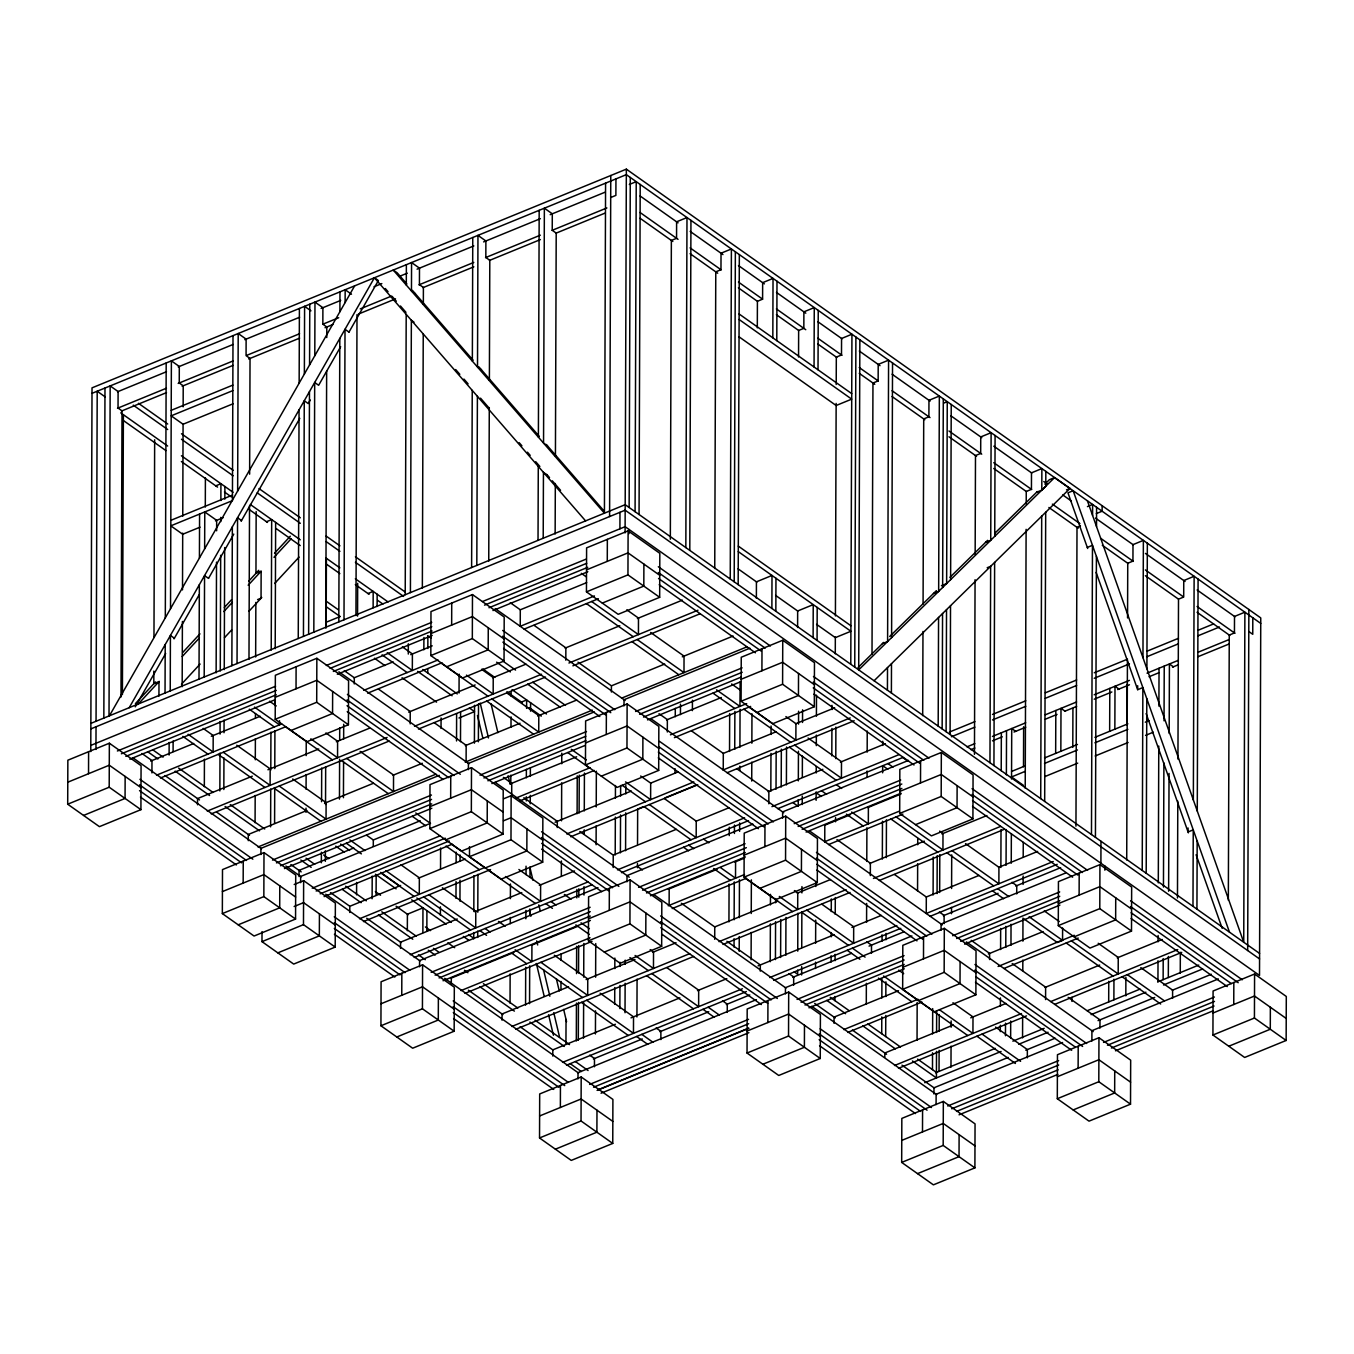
<?xml version="1.0" encoding="UTF-8"?>
<svg xmlns="http://www.w3.org/2000/svg" width="1354" height="1354" viewBox="0 0 1354 1354"><rect width="100%" height="100%" fill="white"/><g stroke="black" fill="none" stroke-linecap="round" stroke-linejoin="round"><path stroke-width="1.5" d="M67.7 804.208L67.852 760.203L109.352 743.211L141.07 765.653L140.918 809.658L99.417 826.651L67.7 804.208L109.2 787.216L140.918 809.658M88.535 773.709L88.602 751.707M90.769 751.588L92.021 387.853L626.343 169.148L1260.76 617.915L1259.508 975.455L625.108 526.689L90.786 745.411M95.965 749.473L96.032 726.776M96.049 721.276L97.2 391.238L105.121 396.84M103.835 718.077L104.986 388.056M109.014 715.961L110.165 385.924L118.103 391.526L118.035 408.028L122.012 410.837L120.997 697.022M109.2 787.216L109.352 743.211M122.402 694.585L123.383 414.713M125.143 776.434L125.059 798.437L83.559 815.43M151.936 772.931L151.97 760.559L141.95 753.467M153.848 671.11L153.814 683.736L158.993 681.621L158.943 696.142M153.967 637.463L154.661 439.779M165.036 693.028L165.205 644.572M165.306 617.83L166.187 362.99M169.098 755.041L169.148 742.415M170.232 690.912L170.418 635.432L174.378 638.242M170.519 608.691L171.383 360.875L179.303 366.477L179.253 382.979L183.213 385.788L183.145 406.826M173.092 751.521L173.126 741.01M182.164 686.698L182.401 621.469M182.502 589.904L182.705 533.087M182.756 516.246L183.078 423.667M197.515 804.767L197.549 798.572L252.284 776.18M199.004 679.082L199.343 584.725M199.427 557.983L199.58 514.063M204.2 676.966L204.556 575.602L208.516 578.395M204.64 548.844L204.776 511.947L216.674 520.359L216.64 530.802M204.336 786.691L204.42 759.188M205.3 507.09L205.402 477.776M216.132 672.836L216.522 562.13M219.856 790.939L219.991 753.061M220.059 734.122L220.093 721.496M220.279 670.992L220.668 555.258M220.787 521.595L220.804 517.38M220.871 500.54L220.922 483.716L215.743 485.832M222.344 913.595L222.496 869.59L263.996 852.597L295.714 875.039L295.561 919.044L254.061 936.037L222.344 913.595L263.844 896.602L295.561 919.044M223.833 789.534L223.952 757.969M224.036 732.717L224.07 720.091M224.256 669.587L224.679 547.541M224.849 499.135L224.899 486.509M231.856 665.677L232.346 526.875M233.006 335.64L232.431 500.625L170.807 525.843L182.705 534.255L200.037 527.163M237.035 663.562L237.559 517.736L241.52 520.545M237.644 490.994L238.202 333.524L246.123 339.126L246.073 355.628L250.033 358.438L249.627 474.171M243.161 883.096L243.246 861.093M248.273 840.665L248.29 834.487L306.952 810.471M248.984 659.347L249.525 505.736M255.077 822.724L255.178 795.458M255.297 759.78L255.381 738.81M255.449 717.823L255.466 713.626M255.652 656.978L255.855 602.428M256.16 511.541L255.957 573.334L261.136 571.219L261.051 598.197L257.582 599.619M260.899 854.543L260.916 848.366L439.271 775.351M294.207 884.5L303.635 880.642L335.369 903.084L335.2 947.089L293.7 964.082L261.982 941.639L262.016 931.637M263.844 896.602L263.996 852.597M270.614 826.837L270.732 788.959M270.8 770.02L270.935 732.142M271.223 650.072L271.68 519.614L266.484 521.73M274.591 823.334L274.727 787.554M274.777 768.615L274.913 730.737M274.997 705.485L275.031 699.172M275.2 648.668L275.641 522.424M275.2 719.279L275.353 675.274L316.853 658.281L348.57 680.723L348.418 724.728L306.918 741.704L275.2 719.279L316.701 702.286L348.418 724.728M279.55 720.7L279.533 724.83L254.467 707.093M279.77 885.821L279.703 907.823L238.202 924.816M296.035 688.78L296.103 666.777M298.252 638.496L299.048 409.89M299.149 383.148L299.403 308.458M299.031 876.563L299.048 870.385L353.783 847.976M300.622 882.656L300.639 876.461L430.538 823.3M303.448 636.38L304.261 400.767L308.238 403.56L310.269 399.989M304.362 374.009L304.599 306.342L310.946 310.828M335.2 947.089L303.482 924.647L303.635 880.642M305.987 812.349L306.004 808.152M306.072 789.23L306.122 774.522M306.19 755.6L306.241 740.875M308.627 634.247L309.474 391.628M309.575 364.869L309.778 304.21M313.823 632.132L314.687 382.488L318.647 385.281L340.649 346.709M314.788 355.73L314.974 302.094L322.895 307.697L322.844 324.198L326.805 327.008L326.771 337.535M316.701 702.286L316.853 658.281M319.426 913.865L319.341 935.868L277.841 952.861M321.355 862.735L321.389 852.208M321.575 801.703L321.693 768.04M325.755 627.917L326.652 371.199M325.332 861.33L325.383 850.803M325.535 804.513L325.671 766.635M326.162 627.765L326.399 558.322M332.644 691.505L332.559 713.507L291.059 730.483M338.822 621.892L339.803 338.432M339.905 311.691L339.972 291.855M339.465 799.097L339.6 759.222M339.668 740.35L339.719 727.758M343.442 797.709L343.577 762.031M343.645 738.946L343.696 724.255M344.001 619.777L345.016 329.293L348.993 332.102M345.118 302.551L345.168 289.739L351.498 294.224M349.772 912.478L349.806 906.283L400.632 885.482M354.274 683.939L354.291 677.745L344.271 670.653M355.95 615.562L356.999 314.653M356.576 894.808L356.627 882.436M357.558 616.104L357.676 583.337M372.113 898.751L372.198 876.072M373.129 607.76L373.179 591.41L368 593.543M373.281 846.165L373.315 839.988L366.629 835.249M376.09 895.383L376.175 874.752M377.106 606.474L377.157 594.22M380.931 1025.773L381.083 981.768L422.583 964.793L454.318 987.218L454.165 1031.223L412.665 1048.216L380.931 1025.773L422.431 1008.798L454.165 1031.223M400.53 948.375L400.547 942.181L457.246 918.977M401.766 995.292L401.833 973.289M405.218 594.711L406.2 314.348M406.302 285.068L406.369 264.673M407.334 930.723L407.402 914.221L422.956 907.84L422.871 932.601M408.299 654.05L408.333 643.81M410.414 592.595L411.362 320.289L414.002 322.167M410.194 723.899L410.228 711.527L378.477 689.068M419.571 966.79L419.588 960.612L597.96 887.598M422.346 588.381L423.243 333.761M423.345 304.312L423.396 287.471L419.435 284.662L419.486 268.16L411.565 262.558L411.464 291.008L415.424 293.818M422.431 1008.798L422.583 964.793M423.853 649.785L423.904 637.531M426.848 931.281L426.916 910.65M427.746 673.023L427.762 668.944M427.83 648.498L427.881 636.245M429.844 828.648L429.997 784.643L471.497 767.667L503.214 790.093L503.062 834.098L461.562 851.091L429.844 828.648L471.344 811.672L503.062 834.098M430.826 655.573L430.978 611.568L472.478 594.575L504.196 617.018L504.043 661.023L462.543 677.999L430.826 655.573L472.326 638.58L504.043 661.023M438.374 998.016L438.29 1020.019L396.79 1036.995M440.388 915.202L440.405 906.808M440.541 869.048L440.609 848.061M441.032 728.452L441.065 717.958M450.662 798.166L450.747 776.164M451.661 625.074L451.728 603.072M451.288 984.273L451.305 978.079L513.86 952.471M455.976 898.345L456.044 881.556M456.112 862.667L456.146 852.174M456.535 740.96L456.62 713.693M459.04 693.028L459.108 674.106M459.954 901.155L460.022 880.168M460.089 861.279L460.106 854.983M460.495 741.67L460.597 712.289M466.114 761.794L466.165 745.292L434.414 722.833M468.382 769.614L468.416 763.419L594.288 711.899M503.603 798.792L511.135 795.712L542.852 818.154L542.7 862.159L501.2 879.135L469.483 856.71L469.516 846.707M471.615 567.529L472.241 390.392M472.343 361.112L472.766 237.492M471.344 811.672L471.497 767.667M472.326 638.58L472.478 594.575M473.731 938.864L473.748 932.567M473.815 911.513L473.951 875.75M474.408 743.177L474.543 705.299M476.811 565.413L477.403 396.333M477.708 937.476L477.725 931.163M477.793 912.224L477.928 874.346M478.385 741.772L478.521 703.894M487.271 800.891L487.203 822.893L445.703 839.869M488.269 627.799L488.185 649.802L446.685 666.794M488.743 561.199L489.285 407.588M489.386 380.237L489.793 260.29L485.832 257.48L485.883 240.978L477.962 235.376L477.505 367.052L481.465 369.845M502.029 1020.171L502.063 1013.977L568.528 986.778M510.035 1003.145L510.136 973.881M510.306 923.716L510.323 917.453M510.39 898.633L510.441 884.01M510.796 783.458L510.83 775.131M511 727.284L511.033 716.875M511.101 696.074L511.118 691.911M542.7 862.159L510.983 839.717L511.135 795.712M511.694 795.695L511.727 783.323L503.383 777.416M520.241 626.293L520.291 609.791L510.272 602.699M525.572 1005.074L525.691 967.196M525.86 918.791L525.894 910.379M526.029 874.616L526.046 866.188M526.283 800.959L526.3 796.744M526.351 777.805L526.384 769.394M526.604 708.379L526.638 699.95L521.442 702.083M526.926 828.936L526.841 850.938L485.341 867.914M529.549 1003.669L529.685 965.791M529.854 915.287L529.871 908.974M529.989 877.409L530.023 866.899M530.243 803.768L530.277 795.34M530.345 776.417L530.362 767.989M530.565 711.172L530.599 702.76M531.919 945.092L531.868 961.594L515.146 949.763M538.029 540.348L538.283 466.419M538.384 437.139L539.18 210.327M539.535 1137.969L539.687 1093.964L581.188 1076.972L612.905 1099.414L612.753 1143.419L571.253 1160.412L539.535 1137.969L581.035 1120.977L612.753 1143.419M543.208 538.232L543.445 472.36L547.405 475.169M555.428 456.163L556.206 233.108L552.229 230.298L552.297 213.797L544.359 208.194L543.546 443.08L547.507 445.889M552.787 1056.069L552.804 1049.875L520.122 1026.755M555.14 534.018L555.326 483.513M557.273 827.531L557.306 821.336L523.88 797.709M560.37 1107.47L560.438 1085.468M560.962 989.859L560.979 981.413M561.064 960.274L561.081 953.927M561.351 875.75L561.402 860.958M561.555 820.812L561.673 782.781M561.741 763.758L561.775 753.196M565.82 660.193L565.854 647.821L534.102 625.362M565.955 1043.579L566.04 1019.427M576.313 1040.972L576.449 1003.094M576.55 973.644L576.652 946.277M576.821 897.888L576.855 889.46M577.109 813.72L577.244 775.842M578.006 1078.867L578.023 1072.673L756.395 999.658M578.31 1040.278L578.446 1002.4M578.547 972.934L578.632 945.583M578.801 897.177L578.835 888.766M579.106 813.009L579.241 775.131M581.035 1120.977L581.188 1076.972M583.489 1038.146L583.625 1002.383M583.709 977.131L583.828 943.45M583.997 895.062L584.031 886.65M584.2 834.03L584.217 829.833M584.285 810.894L584.42 773.016M585.47 764.959L585.622 720.954L627.122 703.962L658.839 726.404L658.687 770.409L617.187 787.385L585.47 764.959L626.97 747.967L658.687 770.409M586.451 591.867L586.604 547.862L628.104 530.87L659.821 553.312L659.669 597.317L618.169 614.31L586.451 591.867L627.951 574.875L659.669 597.317M588.431 940.844L588.584 896.839L630.084 879.846L661.818 902.289L661.666 946.294L620.166 963.286L588.431 940.844L629.932 923.851L661.666 946.294M594.457 1066.749L594.474 1058.506L589.718 1055.138M595.438 1033.965L595.523 1010.829M595.625 977.199L595.743 943.569M596.098 844.761L596.166 825.855M596.234 806.933L596.352 771.188M596.979 1110.195L596.894 1132.198L555.394 1149.191M605.577 183.145L604.426 513.183L393.252 270.055L397.213 272.848L406.877 283.985M606.287 734.46L606.372 712.458M607.269 561.368L607.354 539.366M609.588 516.551L610.772 175.512M609.266 910.345L609.334 888.342M611.399 692.029L611.416 685.835L578.006 662.208M613.193 867.491L613.244 855.119L579.817 831.474M615.952 178.897L615.884 195.399L610.705 197.515M614.699 1004.363L614.75 987.54M614.818 968.601L614.851 958.073M615.207 854.966L615.342 817.088M615.41 798.149L615.461 785.523M619.912 528.822L619.98 512.32M619.861 1008.561L619.946 985.407M620.014 966.468L620.014 962.254M620.403 852.834L620.538 814.956M620.606 796.017L620.64 785.506M624.008 705.908L624.042 699.73L749.913 648.194M625.091 532.884L626.343 169.148M625.023 1012.741L625.125 983.292M625.193 964.353L625.209 960.138M625.582 850.718L625.717 812.84M625.785 793.901L625.819 785.489M626.97 747.967L627.122 703.962M626.987 881.809L627.02 875.615L752.892 824.078M627.951 574.875L628.104 530.87M629.051 533.628L629.068 529.499M629.136 507.479L630.287 177.459M629.932 923.851L630.084 879.846M635.077 511.694L636.228 181.656L629.322 184.482M636.939 1016.972L637.074 979.128M637.463 867.728L637.463 863.513M637.531 844.591L637.666 808.863M639.054 514.503L640.205 184.466M642.896 737.185L642.828 759.188L601.328 776.164M643.895 564.093L643.81 586.096L602.31 603.089M645.875 913.07L645.79 935.072L604.29 952.065M660.854 1039.584L660.887 1031.325L656.131 1027.957M667.319 731.989L667.353 719.617L659.009 713.71M669.13 905.403L669.181 888.901M670.332 539.231L671.364 240.437L676.56 238.304L676.611 221.802L686.986 217.554L685.835 547.591M675.071 772.897L675.087 768.733M675.274 716.706L675.291 708.379M680.453 714.59L680.487 704.182M689.795 550.401L690.946 220.363M692.402 710.63L692.436 700.238M714.743 568.545L715.775 271.849L720.971 269.717L721.022 253.215L731.397 248.967L730.246 579.004M714.709 939.304L714.743 926.915L681.333 903.287M723.239 769.901L723.307 753.399L691.555 730.94M727.25 1012.403L727.284 1004.143L722.528 1000.775M728.943 921.871L729.078 884.01M729.247 835.604L729.281 827.192M729.535 751.436L729.671 713.558M734.207 581.814L735.357 251.776M734.037 947.106L734.071 938.694M734.139 919.755L734.257 881.877M734.427 833.472L734.46 825.06M734.731 749.304L734.867 711.425M735.577 861.719L735.527 878.221L720.48 867.576M738.167 584.623L739.335 254.586M739.199 951.303L739.25 936.562M739.318 917.64L739.453 879.761M739.622 831.356L739.656 822.944M739.826 770.341L739.843 766.127M739.91 747.188L740.046 709.31M740.147 681.959L739.927 706.399L716.537 689.846M741.095 701.254L741.247 657.249L782.747 640.256L814.465 662.698L814.313 706.703L772.812 723.696L741.095 701.254L782.595 684.261L814.313 706.703M744.057 877.138L744.209 833.133L785.709 816.157L817.444 838.583L817.291 882.588L775.791 899.581L744.057 877.138L785.557 860.162L817.291 882.588M747.036 1053.04L747.188 1009.035L788.688 992.042L820.406 1014.484L820.253 1058.489L778.753 1075.465L747.036 1053.04L788.536 1036.047L820.253 1058.489M751.098 959.749L751.199 932.415M751.25 913.493L751.368 879.863M751.724 781.072L751.792 762.15M751.859 743.228L751.961 713.795M756.378 598.333L756.429 581.831L772 575.45L771.882 608.454M757.309 327.854L757.411 301.299L738.421 287.86M760.288 971.14L760.305 964.945L726.895 941.301M757.411 301.299L762.59 299.166L762.657 282.664L773.032 278.416L772.829 337.823M761.913 670.755L761.997 648.752M764.892 846.639L764.959 824.637M767.87 1022.541L767.938 1000.538M768.818 803.802L768.869 791.413L737.118 768.954M770.24 961.712L770.375 923.834M770.443 904.895L770.477 894.368M770.832 791.261L770.968 753.383M771.035 734.443L771.069 726.032M775.842 611.263L775.96 578.26M776.79 340.633L776.993 281.226M775.436 959.58L775.571 921.702M775.639 902.763L775.639 898.565M776.028 789.145L776.164 751.267M780.615 957.464L780.75 919.586M781.207 787.012L781.343 749.134M782.595 684.261L782.747 640.256M782.612 818.104L782.646 811.909L908.517 760.389M785.557 860.162L785.709 816.157M785.438 993.887L785.455 987.692L911.902 935.936M785.811 955.332L785.946 917.453M786.403 784.897L786.539 747.019M788.536 1036.047L788.688 992.042M793.647 985.221L793.681 976.962M797.608 627.494L797.658 610.992L813.229 604.629L813.111 637.632M798.555 357.016L798.64 330.461L803.836 328.345L803.887 311.843L814.262 307.595L814.059 367.002M798.521 673.48L798.454 695.482L756.954 712.475M797.675 970.056L797.658 974.271L794.273 971.867M797.743 951.151L797.878 913.239M798.251 806.104L798.268 799.622M798.335 780.869L798.437 751.216M798.538 724.119L798.589 711.239M801.5 849.364L801.416 871.367L759.916 888.359M801.636 974.965L801.67 966.553M801.737 947.614L801.856 911.851M801.923 892.912L801.94 886.599M802.228 804.53L802.262 796.101M802.33 777.179L802.397 756.124M802.516 722.461L802.567 709.834M804.479 1025.266L804.394 1047.268L762.894 1064.244M815.531 968.465L815.565 962.152M815.616 943.247L815.7 920.111M815.819 886.481L815.836 882.283M816.123 800.299L816.157 791.887M816.225 772.965L816.242 766.652M816.31 745.631L816.344 735.12M816.411 716.215L816.496 695.177M817.071 640.425L817.19 607.421M818.019 369.794L818.239 310.388M824.755 841.697L824.806 825.195M831.102 962.051L831.119 955.738M831.187 936.816L831.204 932.601M831.271 911.564L831.322 898.938M831.813 755.837L831.915 728.486M831.982 709.547L831.999 705.332M834.03 1023.302L834.064 1017.108L898.514 990.722M835.283 653.813L835.333 636.972M835.418 615.935L836.146 403.407M836.213 384.468L836.315 357.101L841.494 354.985L841.562 338.483L851.937 334.235L850.786 664.272M834.944 1000.64L834.944 996.426M835.079 960.663L835.096 954.35M835.232 914.356L835.3 897.533M835.57 821.776L835.57 817.562M835.79 758.646L835.892 727.081M854.746 667.082L855.897 337.044M859.858 339.837L858.707 669.875L1054.58 477.59L1069.982 488.439L874.092 680.757M866.289 1004.363L866.357 983.342M866.577 922.379L866.645 903.456M866.78 861.415L866.899 827.785M867.085 777.331L867.102 771.035M867.169 752.113L867.237 731.092M868.388 807.356L868.32 823.858L851.615 812.045M870.334 875.598L870.368 863.226L836.958 839.582M872.01 654.473L872.958 383.03L878.154 380.914L878.204 364.412L888.579 360.164L887.598 641.525L882.419 643.641M871.468 953.368L871.502 945.109L866.729 941.758M881.725 1033.728L881.776 1016.905M881.843 997.966L881.911 979.027M882.046 941.148L882.063 934.835M882.334 859.079L882.469 821.201M882.639 772.795L882.656 766.482M882.723 745.445L882.74 741.247M884.805 1057.135L884.805 1053.023L953.182 1025.029M885.685 1036.538L885.77 1015.5M885.838 996.561L885.888 981.819M886.024 939.744L886.058 933.431M886.311 857.674L886.447 819.796M887.429 690.202L887.513 667.573M891.389 692.994L891.491 663.663M891.592 637.599L892.54 362.957M899.682 813.432L899.835 769.427L941.335 752.452L973.069 774.877L972.917 818.882L931.417 835.875L899.682 813.432L941.182 796.457L972.917 818.882M901.679 1162.409L901.832 1118.404L943.332 1101.428L975.049 1123.871L974.897 1167.876L933.397 1184.852L901.679 1162.409L943.179 1145.433L974.897 1167.876M902.661 989.334L902.813 945.329L944.313 928.336L976.031 950.779L975.879 994.784L934.378 1011.776L902.661 989.334L944.161 972.341L975.879 994.784M917.047 1040.261L917.166 1002.434M917.555 891.017L917.657 863.683M917.724 844.761L917.741 838.464M920.517 782.951L920.585 760.948M922.683 715.623L922.971 631.455M923.073 604.104L923.716 418.928L928.895 416.812L928.962 400.31L939.337 396.062L938.66 591.393L933.465 593.526M922.497 1131.927L922.582 1109.925M923.496 958.835L923.563 936.833M894.554 874.532L926.305 896.991L926.254 913.493L1053.226 861.516M932.483 1069.626L932.534 1052.803M932.601 1033.864L932.686 1008.612M933.092 894.977L933.228 857.099M933.955 1093.981L933.972 1087.787L1008.205 1057.406M936.088 1104.576L936.122 1094.269L1062.568 1042.512M936.511 1051.398L936.426 1077.936L912.444 1060.977M936.579 1032.459L936.663 1011.421M937.07 893.572L937.205 855.694M938.187 726.099L938.559 617.458M939.033 1071.369L939.117 1050.332M939.168 1031.393L939.236 1014.552M939.659 892.506L939.794 854.628M941.182 796.457L941.335 752.452M941.064 930.181L941.081 923.987L1065.581 873.025M942.147 728.892L942.553 613.531M942.638 587.484L943.298 398.871M943.179 1145.433L943.332 1101.428M944.093 923.631L944.127 915.389L939.354 912.021M944.161 972.341L944.313 928.336M946.107 731.702L946.531 609.622M950.085 734.511L950.525 605.712M950.61 579.647L951.236 404.474M950.982 1067.172L951.05 1046.151M951.117 1027.229L951.134 1020.933M951.507 913.713L951.54 907.417M951.591 888.495L951.71 854.865M957.126 785.675L957.041 807.678L915.541 824.654M959.106 1134.652L959.038 1156.654L917.538 1173.63M960.104 961.56L960.02 983.563L918.52 1000.555M974.457 754.364L975.066 579.715M975.151 554.463L975.489 455.553L980.685 453.438L980.736 436.936L991.111 432.688L990.739 540.263L985.56 542.379M989.96 762.725L990.654 566.311L987.184 567.732M989.588 959.546L989.605 953.351L971.224 940.353M993.938 765.535L994.631 562.401M994.733 536.336L995.088 435.497M1000.301 1031.596L1000.318 1025.283M1000.386 1006.344L1000.42 997.915M1000.589 949.526L1000.657 928.472M1000.877 867.457L1001.012 829.579M1001.215 770.663L1001.351 732.785M1005.463 1035.776L1005.514 1023.15M1005.768 947.394L1005.853 926.356M1006.056 865.324L1006.191 829.562M1006.377 774.843L1006.53 730.652M1010.643 1037.858L1010.693 1021.034M1010.964 945.278L1011.032 924.24M1011.252 863.209L1011.353 833.742M1011.54 779.041L1011.726 728.537L1015.686 731.346M1016.719 893.911L1016.752 885.668L1011.98 882.3M1022.558 1037.875L1022.642 1016.854M1022.795 970.598L1022.829 960.088M1022.896 941.182L1022.981 918.046M1023.099 884.416L1023.133 876.004M1023.201 857.082L1023.252 842.374M1023.506 766.702L1023.641 726.759M1025.215 788.163L1026.112 529.329M1026.214 504.094L1026.247 491.468L1031.443 489.336L1031.494 472.834L1041.869 468.586L1041.801 490.131L1036.605 492.264M1027.331 1057.829L1027.347 1049.57L995.545 1027.077M1040.718 798.623L1041.7 516.196M1044.679 801.433L1045.694 512.269M1045.83 471.395L1045.779 486.204L1041.801 490.131M1045.576 999.574L1045.626 987.184L1012.2 963.557M1055.663 753.399L1055.815 710.495M1057.305 1098.72L1057.457 1054.715L1098.957 1037.723L1130.675 1060.165L1130.522 1104.17L1089.022 1121.146L1057.305 1098.72L1098.805 1081.728L1130.522 1104.17M1058.286 925.628L1058.439 881.623L1099.939 864.631L1131.656 887.073L1131.504 931.078L1090.004 948.071L1058.286 925.628L1099.786 908.636L1131.504 931.078M1060.842 751.267L1060.994 708.362L1064.972 711.172M1023.946 918.892L1057.372 942.536L1062.568 940.404L1062.602 928.032M1071.928 1001.418L1071.945 997.306M1072.791 747.391L1072.927 708.464M1075.956 826.16L1077.005 527.366L1080.458 525.944M1078.122 1068.221L1078.207 1046.219M1079.121 895.129L1079.189 873.127M1091.476 834.521L1092.475 545.307L1087.296 547.422M1092.576 515.4L1092.627 504.483L1087.431 506.616M1091.883 1040.989L1091.916 1030.682L1218.363 978.925M1095.437 837.331L1096.418 556.409M1096.52 526.52L1096.588 507.293M1098.805 1081.728L1098.957 1037.723M1099.786 908.636L1099.939 864.631M1099.956 1028.092L1099.973 1019.85L1068.171 997.339M1100.904 863.26L1100.971 841.257M1102.139 505.719L1102.139 511.22L1096.3 513.606M1104.864 870.182L1104.881 866.069M1108.689 1001.926L1108.757 981.295M1109.654 731.295L1109.806 688.391M1113.885 999.811L1113.953 979.179M1114.85 729.163L1115.002 686.258L1118.963 689.068M1114.731 1070.946L1114.664 1092.949L1073.163 1109.941M1115.73 897.854L1115.645 919.857L1074.145 936.85M1125.817 995.85L1125.885 977.283M1126.782 725.287L1126.934 684.312M1126.714 859.959L1127.425 660.058M1127.56 617.966L1127.747 563.264L1132.943 561.131L1132.993 544.63L1143.368 540.381L1142.962 657.672M1142.217 870.419L1142.861 687.578L1137.682 689.694L1137.682 685.716M1146.195 873.228L1146.804 698.698M1146.906 668.791L1147.346 543.191M1157.941 981.768L1158.025 960.731M1158.093 941.792L1158.11 935.479M1158.296 882.859L1158.77 746.088M1158.906 706.111L1159.041 668.233M1163.137 979.636L1163.204 958.598M1163.458 887.056L1163.898 762.911M1164.034 720.819L1164.237 666.1M1168.316 977.52L1168.4 956.483M1168.62 891.254L1169.044 773.405M1169.179 733.428L1169.416 663.985L1173.376 666.794M1172.581 998.372L1172.598 990.112L1140.796 967.619M1177.472 897.973L1177.794 801.179M1177.946 759.086L1178.505 599.162L1183.701 597.046L1183.751 580.544L1194.126 576.296L1193.348 799.96M1180.265 973.323L1180.333 952.302M1188.067 827.988L1188.05 831.965L1193.246 829.85L1192.976 906.334M1196.936 909.126L1197.173 840.969M1197.274 811.063L1198.087 579.089M1212.93 1035.015L1213.082 991.01L1254.583 974.017L1286.3 996.459L1286.148 1040.464L1244.648 1057.457L1212.93 1035.015L1254.43 1018.022L1286.148 1040.464M1228.332 900.207L1229.263 635.06L1234.442 632.944L1234.509 616.442L1244.885 612.194L1243.734 942.232L1087.414 500.811M1233.748 1004.516L1233.832 982.513M1247.677 950.525L1248.862 609.486M1252.805 617.796L1252.755 634.298L1248.794 631.489M1254.43 1018.022L1254.583 974.017M1270.357 1007.241L1270.289 1029.243L1228.789 1046.236M109.437 715.792L354.646 285.863M129.205 707.702L374.415 277.756L378.375 280.566L349.044 332.018M135.265 706.822L165.662 653.542M174.04 638.851L199.19 594.744M208.618 578.209L233.768 534.119M241.114 521.256L299.793 418.369M135.417 703.623L155.49 681.908M182.739 652.459L199.952 633.858M224.341 607.506L231.517 599.754M248.73 581.154L258.766 570.305M274.54 553.244L290.315 536.201M137.736 704.588L159.247 681.35M182.198 656.538L199.41 637.937M223.799 611.585L232.397 602.276M248.171 585.233L261.085 571.286M273.999 557.323L291.212 538.723M181.453 684.227L200.104 664.069M224.476 637.717L231.652 629.965M248.865 611.365L261.779 597.419M274.676 583.456L299.065 557.103M858.047 667.573L883.654 642.422M889.68 636.498L936.393 590.649M949.949 577.329L987.625 540.348M995.156 532.951L1037.35 491.536M1044.882 484.14L1049.401 479.705L1054.58 477.59M92.004 393.354L626.327 174.649L1260.743 623.415M117.561 391.763L166.491 371.724M178.237 366.917L233.057 344.475M244.803 339.668L299.606 317.242M321.135 308.424L340.717 300.402M373.992 286.794L381.828 283.578M399.447 276.368L407.283 273.169M417.066 269.158L473.832 245.92M483.615 241.909L540.381 218.671M550.181 214.677L604.984 192.234M117.493 408.265L166.44 388.226M178.186 383.419L232.99 360.976M246.699 355.374L299.556 333.744M323.047 324.114L338.703 317.716M360.232 308.898L391.56 296.069M418.961 284.865L473.782 262.422M485.527 257.615L540.331 235.173M552.077 230.366L606.88 207.941M121.471 411.057L166.491 392.626M182.147 386.228L233.04 365.394M248.713 358.979L299.606 338.145M325.045 327.736L332.881 324.52M358.336 314.111L395.52 298.879M422.922 287.657L473.832 266.823M489.488 260.425L540.381 239.59M556.037 233.176L604.984 213.137M171.213 410.33L232.837 385.111M232.82 390.612L171.179 415.83L183.078 424.242L233.159 403.746M170.824 520.342L232.448 495.124M215.438 520.867L223.139 517.702M326.483 622.112L340.108 616.544M90.853 723.391L625.176 504.687L1259.592 953.453M90.836 728.892L625.159 510.187M943.806 403.086L947.258 401.664L946.632 583.574L941.436 585.69M117.392 750.996L275.556 686.258M326.314 665.474L431.757 622.315M482.515 601.531L585.994 559.185M121.369 753.789L276.267 690.388M330.088 668.368L431.808 626.716M484.529 605.136L586.705 563.315M125.854 756.378L276.334 694.788M333.355 671.449L432.112 631.015M488.98 607.743L587.738 567.326M67.785 782.206L109.285 765.213L141.002 787.656M275.285 697.276L316.785 680.283L348.503 702.726M430.91 633.57L472.411 616.578L504.128 639.02M586.519 569.865L628.019 552.872L659.753 575.315M129.832 759.188L275.234 699.663M337.315 674.258L432.214 635.415M492.941 610.552L587.839 571.71M150.7 761.083L193.707 743.481M211.309 736.271L260.188 716.266M354.02 677.846L393.117 661.852M410.719 654.642L432.214 645.841M520.19 609.842L586.671 582.626M156.505 775.182L281.632 723.967M363.735 690.354L438.019 659.94M520.139 626.343L594.423 595.929M160.466 777.991L285.592 726.776L332.356 759.865M367.696 693.163L441.996 662.749M524.1 629.136L598.383 598.739M267.923 769.766L318.749 748.965M336.351 741.755L369.574 728.164M408.688 712.153L475.152 684.938M492.754 677.745L525.978 664.137M565.075 648.126L619.827 625.734M637.412 618.524L682.382 600.127M207.264 811.08L387.126 737.456M414.493 726.252L541.566 674.241M568.934 663.037L697.97 610.214M211.224 813.889L389.123 741.061M418.454 729.061L545.527 677.051M572.894 665.846L699.967 613.819M458.955 717.992L474.526 711.612L469.347 707.956M1066.529 489.843L1069.982 488.439M324.537 803.277L373.416 783.272M392.965 775.267L422.296 763.267M465.302 745.648L520.038 723.239M537.64 716.046L576.736 700.035M611.923 685.632L664.712 664.035M682.298 656.825L733.14 636.025M258.005 846.978L435.92 774.166M465.234 762.15L592.324 710.139M621.638 698.139L746.765 646.924M272.493 860.095L431.469 795.035M479.976 775.165L586.485 731.566M635.601 711.476L742.11 667.861M276.453 862.904L431.554 799.419M483.937 777.975L585.791 736.288M639.562 714.269L742.212 672.261M280.498 865.765L431.723 803.87M487.897 780.784L585.876 740.672M643.522 717.078L741.315 677.051M222.411 891.592L263.912 874.599L295.629 897.042M429.912 806.645L471.412 789.67L503.129 812.095M585.537 742.957L627.037 725.964L658.755 748.407M741.163 679.251L782.663 662.258L814.38 684.701M284.458 868.574L431.808 808.253M491.874 783.577L584.826 745.529M647.5 719.888L740.452 681.824M373.332 839.971L420.265 820.761M510.187 783.949L576.652 756.751M666.591 719.939L721.327 697.53M515.992 798.048L590.276 767.65M670.433 734.833L746.68 703.623M519.953 800.857L594.254 770.443M674.41 737.642L750.641 706.433M312.215 888.207L440.168 835.824M316.176 891.017L445.263 838.177M320.153 893.809L449.223 840.986M294.14 906.503L303.567 902.644L335.284 925.087M503.519 820.795L511.067 817.714L542.785 840.157M324.114 896.619L452.067 844.236M261.982 941.639L303.482 924.647M469.483 856.71L510.983 839.717M418.217 878.272L465.15 859.062M555.072 822.25L631.319 791.041M650.868 783.052L678.236 771.848M723.205 753.433L775.994 731.82M795.543 723.831L834.639 707.82M359.521 918.774L484.63 867.559L451.204 843.931M566.751 833.962L693.823 781.935M723.138 769.935L850.227 717.925M637.666 809.066L643.539 806.662M665.068 797.861L696.379 785.032M363.481 921.583L490.554 869.573M570.711 836.755L697.784 784.745M727.115 772.745L854.188 720.734M474.848 911.767L521.764 892.574M539.349 885.364L574.553 870.961M613.65 854.949L676.205 829.342M695.753 821.353L728.994 807.746M768.09 791.735L822.826 769.326M840.428 762.133L885.398 743.718M949.442 732.057L974.897 721.648M992.499 714.438L1025.773 700.813M1045.339 692.808L1076.65 679.979M1094.269 672.769L1127.527 659.161M1147.109 651.156L1178.42 638.326M1197.985 630.321L1213.641 623.906M410.262 954.688L588.178 881.86M617.492 869.86L744.582 817.833M771.949 806.645L899.022 754.618M951.388 736.762L974.863 727.149M992.482 719.939L1025.757 706.314M1045.322 698.309L1076.633 685.479M1094.252 678.269L1129.473 663.866M1147.075 656.656L1178.386 643.827M1197.968 635.821L1219.497 627.004M414.239 957.481L592.138 884.67M621.469 872.653L748.542 820.642M777.856 808.643L902.983 757.428M966.993 746.849L974.812 743.651M992.431 736.441L1025.689 722.816M1045.271 714.81L1076.582 701.981M1094.184 694.771L1129.405 680.368M1147.024 673.158L1178.335 660.329M1197.901 652.323L1229.212 639.511M970.953 749.659L974.863 748.051M992.482 740.841L1002.265 736.83M1014.011 732.023L1025.74 727.216M1045.322 719.211L1057.051 714.404M1064.887 711.205L1076.633 706.399M1094.235 699.189L1111.854 691.979M1117.727 689.575L1129.456 684.769M1149.038 676.763L1158.821 672.752M1172.513 667.15L1178.386 664.746M1197.951 656.724L1229.263 643.912M431.164 972.341L590.141 907.265M638.58 887.361L745.089 843.762M794.206 823.655L900.715 780.056M642.541 890.17L746.342 847.672M798.166 826.465L901.815 784.034M435.125 975.151L590.242 911.665M439.085 977.943L590.31 916.049M646.501 892.963L745.275 852.546M802.127 829.274L901.882 788.434M381.016 1003.771L422.516 986.795L454.233 1009.221M588.516 918.841L630.016 901.849L661.734 924.291M744.141 855.136L785.642 838.16L817.359 860.585M899.767 791.43L941.267 774.454L972.984 796.88M650.479 895.773L745.36 856.93M806.104 832.067L900.985 793.224M443.046 980.753L590.395 920.432M531.462 945.278L578.378 926.068M668.301 889.256L717.18 869.251M734.782 862.041L744.548 858.047M824.704 825.229L850.126 814.837M867.711 807.627L900.952 794.019M461.02 990.586L590.056 937.763M668.25 905.758L744.497 874.549M824.654 841.731L898.938 811.334M464.981 993.379L592.053 941.369M672.21 908.568L746.511 878.154M828.614 844.541L902.898 814.126M1011.573 771.442L1025.13 765.89M1044.526 757.952L1077.479 744.463M1094.929 737.321L1127.882 723.831M1025.113 771.391L1011.556 776.942L1023.438 785.354M1044.509 763.453L1077.462 749.964M1094.912 742.821L1127.865 729.332M1145.298 722.19L1149.174 720.599M1044.763 776.621L1077.716 763.131M1095.166 755.989L1128.119 742.5M1145.569 735.374L1153.32 732.192M586.13 979.568L634.992 959.563M652.594 952.37L676.052 942.756M715.149 926.762L777.704 901.155M797.269 893.149L830.493 879.541M869.59 863.53L924.342 841.139M941.927 833.929L986.897 815.531M511.778 1026.484L689.677 953.656M719.008 941.656L846.081 889.646M873.448 878.441L1000.521 826.431M515.739 1029.294L693.637 956.466M722.968 944.466L850.041 892.438M879.372 880.438L1004.482 829.223M552.804 1049.875L615.376 1024.267M631.015 1017.869L679.877 997.864M697.479 990.671L726.81 978.654M758.088 965.859L834.335 934.649M851.92 927.439L881.251 915.439M926.221 897.042L978.993 875.429M998.541 867.423L1037.655 851.429M562.519 1062.382L742.381 988.759M769.749 977.554L896.839 925.544M566.497 1065.192L746.359 991.568M773.726 980.364L900.799 928.353M930.113 916.336L1057.203 864.326M593.407 1058.946L642.27 1038.941M659.872 1031.748L708.751 1011.726M726.336 1004.533L749.794 994.936M792.818 977.317L851.463 953.318M869.048 946.107L904.252 931.704M943.349 915.71L998.084 893.301M1015.686 886.091L1060.639 867.694M589.599 1084.419L748.576 1019.342M797.066 999.421L904.066 955.619M952.691 935.716L1059.691 891.914M593.56 1087.228L748.66 1023.726M801.043 1002.214L904.134 960.02M956.669 938.525L1059.759 896.314M598.282 1089.716L748.559 1028.211M805.004 1005.023L904.218 964.42M960.629 941.318L1059.843 900.715M597.097 1090.393L748.83 1028.278M539.62 1115.967L581.12 1098.974L612.837 1121.417M747.12 1031.037L788.62 1014.044L820.338 1036.487M902.746 967.331L944.246 950.339L975.963 972.781M1058.371 903.626L1099.871 886.633L1131.589 909.076M808.964 1007.833L904.286 968.804M964.59 944.127L1059.911 905.115M601.058 1093.203L748.897 1032.679M988.369 953.944L1043.071 931.569M843.762 1029.615L917.995 999.235M998.084 966.451L1074.264 935.275M847.739 1032.425L921.956 1002.045M1003.991 968.465L1078.224 938.068M970.75 1017.836L1005.92 1003.449M1044.983 987.455L1099.685 965.063M1117.253 957.87L1162.189 939.473M894.52 1065.513L1021.491 1013.554M1050.789 1001.554L1177.76 949.577M898.481 1068.323L1026.518 1015.889M1054.749 1004.363L1181.72 952.387M935.58 1072.791L995.241 1048.368M1012.86 1041.158L1044.171 1028.346M1087.228 1010.71L1140.068 989.097M1157.67 981.887L1198.764 965.063M924.748 1082.709L1001.097 1051.466M1018.716 1044.256L1048.064 1032.239M1091.121 1014.62L1145.907 992.194M1163.526 984.984L1202.657 968.956M1025.79 1050.213L1055.088 1038.213M1098.06 1020.628L1154.708 997.441M1172.276 990.248L1211.356 974.254M947.749 1105.998L1058.625 1060.605M1103.527 1042.411L1214.403 997.018M951.71 1108.808L1058.693 1065.006M1107.437 1045.237L1214.487 1001.418M956.55 1111.414L1058.151 1069.829M1111.397 1048.03L1214.047 1006.022M959.055 1114.816L1057.88 1074.382M1115.476 1050.806L1213.15 1010.812M901.747 1140.406L943.247 1123.431L974.965 1145.873M1057.372 1076.718L1098.873 1059.725L1130.59 1082.168M1212.998 1013.012L1254.498 996.019L1286.215 1018.462M640.103 195.991L678.083 222.851M690.168 231.399L722.951 254.586M738.489 265.57L764.384 283.883M776.468 292.43L805.799 313.197M817.884 321.727L842.053 338.822M859.316 351.041L880.015 365.682M892.1 374.229L930.08 401.089M950.779 415.729L981.785 437.664M993.836 446.194L1031.748 473.003M1043.799 481.533L1047.251 483.97M1062.755 494.938L1071.369 501.031M1095.488 518.091L1133.383 544.9M1145.45 553.431L1185.072 581.458M1197.122 589.989L1235.017 616.798M640.053 212.493L678.032 239.353M690.1 247.884L721.174 269.869M738.438 282.072L762.59 299.166M776.401 308.932L805.748 329.699M817.833 338.229L841.985 355.323M859.248 367.543L878.238 380.965M892.049 390.731L930.012 417.591M948.985 431.012L981.718 454.165M993.785 462.696L1031.68 489.505M1052.363 504.128L1079.917 523.626M1100.599 538.249L1133.332 561.402M1145.382 569.932L1183.278 596.742M1197.071 606.49L1234.966 633.3M640.053 218.265L672.836 241.469M690.1 253.672L717.705 273.22M776.401 314.72L798.826 330.596M817.816 344.018L836.806 357.456M859.248 373.332L874.769 384.316M892.032 396.519L924.833 419.723M948.968 436.8L976.539 456.298M993.768 468.484L1026.501 491.637M1048.893 507.479L1078.173 528.195M1102.291 545.256L1128.136 563.535M1145.366 575.721L1178.098 598.874M1197.054 612.279L1229.787 635.432M739.115 313.993L851.734 393.642M739.098 319.493L851.7 399.142L836.146 405.506L738.895 336.723M738.302 546.119L850.921 625.768M738.285 551.62L850.904 631.269L835.333 637.632L816.564 624.363M738.082 568.849L756.852 582.118M775.622 595.405L797.794 611.094M625.159 510.187L1259.575 958.954M658.315 566.734L770.375 645.993M813.466 676.475L928.979 758.189M972.07 788.671L1087.584 870.368M1130.59 900.799L1242.278 979.788M658.298 572.505L765.179 648.109M813.28 682.128L923.783 760.305M972.054 794.443L1082.388 872.501M1130.556 906.571L1238.199 982.699M658.535 578.463L761.219 651.105M813.246 687.9L919.772 763.25M972.527 800.569L1077.801 875.039M1131.098 912.748L1231.294 983.613M659.195 584.725L755.447 652.814M813.906 694.162L914.018 764.976M972.51 806.358L1072.622 877.172M1131.081 918.52L1227.283 986.575M903.033 757.715L908.043 761.27M887.936 763.588L892.946 767.126M882.74 765.704L887.767 769.258M785.895 716.571L795.932 723.662L795.864 740.164L749.084 707.076M965.52 843.627L998.93 867.271L998.88 883.773L952.082 850.667M581.289 573.317L586.299 576.855M626.784 609.808L638.479 618.084L638.428 634.586L591.63 601.498M731.634 683.973L739.978 689.897M808.067 738.048L841.494 761.693L841.426 778.195L794.646 745.089M939.659 831.136L942.993 833.489L942.943 849.99L896.145 816.902M1098.196 943.281L1118.252 957.464L1118.184 973.966L1071.403 940.861M650.631 632.47L684.041 656.115L683.99 672.616L637.192 639.528M1044.239 910.904L1059.268 921.532M1127.34 974.643L1164.169 1000.691M743.888 709.191L790.685 742.297M946.903 852.8L993.684 885.888M997.661 888.698L1008.764 896.551M1122.161 976.776L1160.666 1004.008M586.451 603.613L633.232 636.718M713.016 693.146L734.748 708.514M789.45 747.222L836.247 780.31M890.966 819.018L937.747 852.123M992.465 890.83L1003.568 898.684M1029.142 916.76L1062.568 940.404M1066.224 942.993L1113.005 976.082M836.637 784.897L841.646 788.451M632.013 641.644L678.794 674.732M821.539 790.77L826.549 794.307M816.344 792.885L821.353 796.44M846.419 814.16L863.141 825.991M793.055 802.736L798.065 806.29M495.175 608.572L625.159 700.509M651.003 718.805L783.746 812.705M809.607 830.984L942.35 924.884M966.434 941.927L1093.22 1031.613M502.689 630.439L614.75 709.699M659.567 741.4L773.354 821.878M816.445 852.377L931.958 934.074M974.965 964.505L1086.653 1043.494M502.672 636.211L610.772 712.678M659.364 747.053L768.158 824.011M816.428 858.148L926.762 936.189M974.812 970.175L1082.625 1046.439M502.909 642.168L605.593 714.81M658.298 752.079L764.147 826.956M816.902 864.275L922.751 939.151M975.862 976.725L1075.178 1046.964M503.57 648.431L599.822 716.52M658.281 757.868L758.392 828.682M816.885 870.063L916.996 940.861M975.455 982.225L1071.674 1050.281M138.446 403.306L167.71 424.022M181.487 433.754L233.159 470.295M258.986 488.574L300.317 517.803M326.145 536.082L339.922 545.831M355.425 556.782L405.354 592.121M503.519 661.547L515.569 670.078M532.782 682.247L565.515 705.4M133.251 405.151L167.693 429.523M181.47 439.255L233.142 475.796M257.243 492.856L300.3 523.304M326.128 541.583L339.905 551.332M355.391 562.282L403.61 596.403M496.613 662.174L510.39 671.923M527.603 684.108L560.319 707.245M640.645 776.028L650.682 783.12L650.614 799.622L625.548 781.901M821.929 904.269L853.68 926.728L853.629 943.23L806.832 910.125M120.743 412.852L167.642 446.025M181.419 455.756L233.074 492.297M250.304 504.483L300.233 539.806M326.06 558.085L339.837 567.834M355.34 578.784L388.056 601.938M482.769 668.927L494.819 677.457M512.049 689.643L546.491 713.998M481.533 669.265L493.228 677.542L493.178 694.043L466.436 675.138M664.492 798.691L696.244 821.15L696.176 837.652L649.395 804.547M794.409 890.577L797.743 892.946L797.692 909.448L779.312 896.45M952.945 1002.739L973.001 1016.922L972.934 1033.424L939.524 1009.779M122.842 420.129L165.899 450.577M181.385 461.545L217.554 487.118M224.442 491.993L231.331 496.867M248.561 509.053L267.5 522.441M276.098 528.534L300.216 545.594M326.043 563.856L339.82 573.605M355.323 584.573L369.1 594.321M377.698 600.397L382.877 604.053M427.644 635.737L431.097 638.174M506.853 691.759L522.356 702.726M529.245 707.6L541.295 716.131M507.039 693.113L538.79 715.572L538.74 732.074L491.942 698.969M898.684 970.141L903.693 973.678M982.09 1034.101L1020.594 1061.333M703.826 839.26L708.853 842.814M571.286 749.304L586.316 759.933M622.045 785.202L645.435 801.754M801.653 912.257L848.433 945.346M852.411 948.155L865.088 957.126M976.911 1036.216L1015.415 1063.465M441.201 663.071L487.982 696.176M567.766 752.604L589.498 767.972M644.199 806.679L690.997 839.768M745.716 878.475L792.496 911.581M847.215 950.271L859.908 959.258M883.587 975.997L917.013 999.641M920.974 1002.451L967.755 1035.539M486.763 701.101L533.544 734.19M878.407 978.13L911.817 1001.757M688.729 845.133L693.756 848.67M402.358 646.873L412.395 653.965L412.327 670.467L387.261 652.73M683.55 847.249L688.56 850.803M713.626 868.523L730.331 880.337M326.246 601.227L338.314 609.757M422.803 669.519L457.297 693.925M326.229 606.727L340.023 616.476M417.624 671.364L452.101 695.77M382.082 654.862L407.148 672.583M374.466 658.23L384.807 665.542M402.053 677.745L436.547 702.134M830.222 997.306L849.06 1010.626M867.914 1023.962L900.461 1046.98M917.589 1059.099L936.443 1072.436M637.429 866.442L642.439 869.979M788.925 973.594L794.256 977.368M826.769 1000.369L845.624 1013.706M862.752 1025.824L895.299 1048.859M814.668 1003.399L835.215 1017.937M852.343 1030.039L886.582 1054.258M901.984 1065.158L934.514 1088.176M338.906 671.804L468.958 763.808M495.242 782.409L629.255 877.206M653.83 894.571L785.997 988.065M811.672 1006.242L936.663 1094.658M347.403 694.365L460.343 774.251M541.583 831.728L618.896 886.413M660.634 915.93L777.348 998.49M820.185 1028.803L931.467 1107.521M347.047 699.916L453.945 775.52M541.549 837.483L612.533 887.716M660.6 921.702L771.137 999.895M819.204 1033.897L927.067 1110.195M347.03 705.705L448.749 777.653M541.685 843.373L608.606 890.729M660.786 927.642L767.684 1003.246M819.153 1039.652L920.635 1111.431M347.233 711.629L443.063 779.413M541.634 849.144L601.701 891.643M662.106 934.362L761.354 1004.566M819.559 1045.728L915.439 1113.563M650.191 949.611L653.525 951.98L653.474 968.482L635.094 955.484M564.381 894.469L571.066 899.208M666.93 967.721L698.681 990.18L698.63 1006.682L651.833 973.577M360.13 751.385L393.54 775.03L393.489 791.531L346.692 758.426M325.908 732.971L337.603 741.247L337.552 757.749L310.811 738.844M518.887 869.488L540.618 884.856L540.551 901.358L505.465 876.529M708.193 1007.19L719.296 1015.043M269.564 701.22L276.25 705.959M550.96 901.527L555.969 905.064M581.035 922.802L589.379 928.709M629.915 957.6L648.295 970.598M702.997 1009.305L714.1 1017.159M545.764 903.643L552.449 908.382M575.839 924.917L589.21 934.378M646.653 975.709L693.434 1008.798M341.513 760.559L388.293 793.647M415.746 812.975L429.116 822.42M412.225 816.276L425.596 825.737M488.591 870.385L535.372 903.473M446.008 846.064L479.434 869.691M249.288 709.208L274.337 726.946M554.328 955.264L587.754 978.908L587.704 995.41L540.906 962.305M498.492 921.448L505.177 926.17M600.11 993.21L633.52 1016.837L633.469 1033.339L586.688 1000.251M292.684 778.99L326.111 802.634L326.043 819.136L279.262 786.031M442.352 887.75L475.779 911.394L475.711 927.896L428.93 894.791M236.747 745.208L270.174 768.852L270.106 785.354L223.325 752.265M641.796 1034.371L652.899 1042.225M400.97 864.817L419.351 877.815L419.283 894.317L385.873 870.673M203.168 728.401L213.187 735.493L213.137 751.995L188.071 734.274M485.07 928.489L490.08 932.043M535.727 964.437L582.508 997.526M636.6 1036.487L647.703 1044.34M581.492 1002.366L628.29 1035.471M479.891 930.621L486.577 935.343M511.643 953.064L526.672 963.709M349.857 839.937L364.903 850.566M274.083 788.163L320.864 821.252M423.734 896.923L470.532 930.012M346.336 843.237L361.383 853.883M218.129 754.381L264.927 787.469M340.633 844.101L349.569 850.43M380.609 872.382L399.582 885.804M416.829 897.99L451.305 922.396M468.552 934.582L473.731 938.237M380.677 872.805L414.104 896.433M182.875 736.39L207.941 754.127M335.758 846.165L344.39 852.258M375.43 874.227L396.113 888.85M411.633 899.835L446.126 924.223M463.356 936.426L468.535 940.082M323.657 854.983L328.819 858.639M375.38 891.575L380.559 895.231M396.079 906.198L408.146 914.745M425.393 926.948L430.555 930.604M447.802 942.79L454.69 947.682M152.765 749.811L163.106 757.123M178.593 768.073L213.035 792.445M230.265 804.614L264.707 828.986M306.038 858.216L314.636 864.309M345.642 886.244L366.308 900.85M381.794 911.817L416.237 936.173M433.466 948.359L438.628 952.014M464.456 970.293L467.909 972.714M483.395 983.681L517.837 1008.053M535.067 1020.222L569.509 1044.594M147.586 751.656L157.91 758.968M175.14 771.137L209.582 795.509M225.069 806.476L259.511 830.831M300.842 860.061L311.183 867.372M342.173 889.307L361.112 902.695M378.341 914.881L412.784 939.236M428.27 950.203L435.159 955.078M479.942 986.744L514.385 1011.116M529.871 1022.067L564.313 1046.439M575.399 1061.553L588.076 1070.523M165.002 775.554L199.478 799.943M216.708 812.146L249.475 835.316M290.839 864.58L301.18 871.891M330.494 892.624L349.45 906.029M366.697 918.232L401.173 942.621M418.42 954.807L425.308 959.698M468.399 990.18L502.893 1014.569M570.203 1063.669L581.306 1071.522M133.115 757.952L261.457 848.738M285.914 866.052L301.214 876.867M325.739 894.215L420.129 960.985M444.671 978.35L578.564 1073.045M139.902 779.295L252.843 859.198M334.252 916.793L409.771 970.209M453.201 1000.928L568.206 1082.269M139.547 784.846L246.445 860.45M334.353 922.649L405.032 972.646M453.167 1006.682L564.736 1085.603M139.53 790.634L241.587 862.82M334.336 928.438L400.039 974.897M453.285 1012.572L558.931 1087.296M140.427 797.066L236.391 864.952M334.404 934.26L394.843 977.029M453.573 1018.563L553.752 1089.428M412.395 290.331L473.121 360.249M478.893 366.883L539.383 436.53M546.271 444.467L604.239 511.22M385.281 288.504L388.039 291.685M392.186 296.458L396.316 301.214M400.462 305.987L405.98 312.351M455.672 369.557L459.818 374.313M463.948 379.086L468.095 383.859M480.518 398.161L488.794 407.689M519.157 442.656L521.916 445.821M527.434 452.185L530.193 455.367M535.727 461.714L539.857 466.487M546.762 474.425L549.521 477.607M552.28 480.788L560.556 490.317M374.415 277.756L585.588 520.884M1229.466 932.144L1073.147 490.723L1067.967 492.839L1087.685 548.505M1096.131 572.37L1137.665 689.694M1146.127 713.558L1188.372 832.845M1196.107 854.729L1222.171 928.302M491.079 703.962L497.9 732.666M508.122 775.707L510.069 783.915M530.04 867.965L532.968 880.252M538.807 904.861L540.28 911.005M556.342 978.654L559.27 990.959M563.653 1009.407L566.564 1021.695M480.213 703.098L488.489 737.947M529.397 910.142L530.87 916.286M536.709 940.878L537.673 944.99M543.529 969.582L549.859 996.239M553.752 1012.64L559.591 1037.232M477.454 715.471L482.819 738.015M536.387 963.506L544.19 996.307M548.573 1014.755L553.431 1035.251"/></g></svg>
